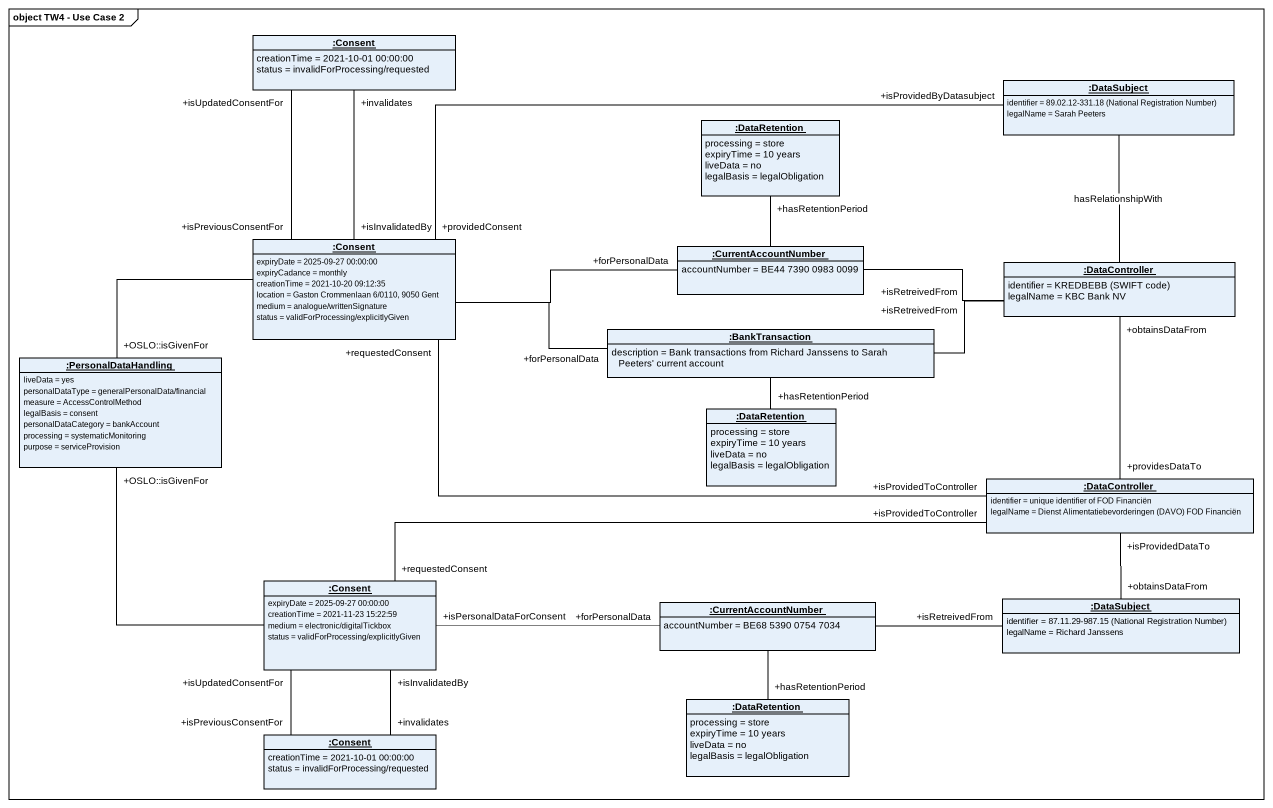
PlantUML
@startuml
mainframe object TW4 - Use Case 2
hide circle
hide empty members
object ":Consent" as Consent {
  creationTime = 2021-10-01 00:00:00
  status = invalidForProcessing/requested
}
object ":DataSubject" as DataSubject {
  identifier = 89.02.12-331.18 (National Registration Number)
  legalName = Sarah Peeters
}
object ":DataRetention" as DataRetention {
  processing = store
  expiryTime = 10 years
  liveData = no
  legalBasis = legalObligation
}
object ":Consent" as Consent_2 {
  expiryDate = 2025-09-27 00:00:00
  expiryCadance = monthly
  creationTime = 2021-10-20 09:12:35
  location = Gaston Crommenlaan 6/0110, 9050 Gent
  medium = analogue/writtenSignature
  status = validForProcessing/explicitlyGiven
}
object ":CurrentAccountNumber" as CurrentAccountNumber {
  accountNumber = BE44 7390 0983 0099
}
object ":DataController" as DataController {
  identifier = KREDBEBB (SWIFT code)
  legalName = KBC Bank NV
}
object ":BankTransaction" as BankTransaction {
  description = Bank transactions from Richard Janssens to Sarah Peeters' current account
}
object ":PersonalDataHandling" as PersonalDataHandling {
  liveData = yes
  personalDataType = generalPersonalData/financial
  measure = AccessControlMethod
  legalBasis = consent
  personalDataCategory = bankAccount
  processing = systematicMonitoring
  purpose = serviceProvision
}
object ":DataRetention" as DataRetention_2 {
  processing = store
  expiryTime = 10 years
  liveData = no
  legalBasis = legalObligation
}
object ":DataController" as DataController_2 {
  identifier = unique identifier of FOD Financiën
  legalName = Dienst Alimentatiebevorderingen (DAVO) FOD Financiën
}
object ":Consent" as Consent_3 {
  expiryDate = 2025-09-27 00:00:00
  creationTime = 2021-11-23 15:22:59
  medium = electronic/digitalTickbox
  status = validForProcessing/explicitlyGiven
}
object ":CurrentAccountNumber" as CurrentAccountNumber_2 {
  accountNumber = BE68 5390 0754 7034
}
object ":DataSubject" as DataSubject_2 {
  identifier = 87.11.29-987.15 (National Registration Number)
  legalName = Richard Janssens
}
object ":Consent" as Consent_4 {
  creationTime = 2021-10-01 00:00:00
  status = invalidForProcessing/requested
}
object ":DataRetention" as DataRetention_3 {
  processing = store
  expiryTime = 10 years
  liveData = no
  legalBasis = legalObligation
}
Consent "+isUpdatedConsentFor" -- "+isPreviousConsentFor" Consent_2
DataSubject "+isProvidedByDatasubject" -left- "+providedConsent" Consent_2
DataSubject -- DataController : hasRelationshipWith
DataRetention "+hasRetentionPeriod" -- CurrentAccountNumber
Consent_2 "+isInvalidatedBy" -up- "+invalidates" Consent
Consent_2 -left- "+OSLO::isGivenFor" PersonalDataHandling
CurrentAccountNumber "+forPersonalData" -left- Consent_2
CurrentAccountNumber -right- "+isRetreivedFrom" DataController
DataController "+isRetreivedFrom" -left- BankTransaction
DataController "+obtainsDataFrom" -- "+providesDataTo" DataController_2
BankTransaction "+forPersonalData" -left- Consent_2
DataRetention_2 "+hasRetentionPeriod" -up- BankTransaction
DataController_2 "+isProvidedToController" -left- "+requestedConsent" Consent_2
DataController_2 "+isProvidedToController" -left- "+requestedConsent" Consent_3
DataController_2 "+isProvidedDataTo" -- "+obtainsDataFrom" DataSubject_2
Consent_3 -up- "+OSLO::isGivenFor" PersonalDataHandling
Consent_3 "+isUpdatedConsentFor" -- "+isPreviousConsentFor" Consent_4
CurrentAccountNumber_2 "+forPersonalData" -left- "+isPersonalDataForConsent" Consent_3
CurrentAccountNumber_2 -- "+hasRetentionPeriod" DataRetention_3
DataSubject_2 "+isRetreivedFrom" -left- CurrentAccountNumber_2
Consent_4 "+invalidates" -up- "+isInvalidatedBy" Consent_3
@enduml
